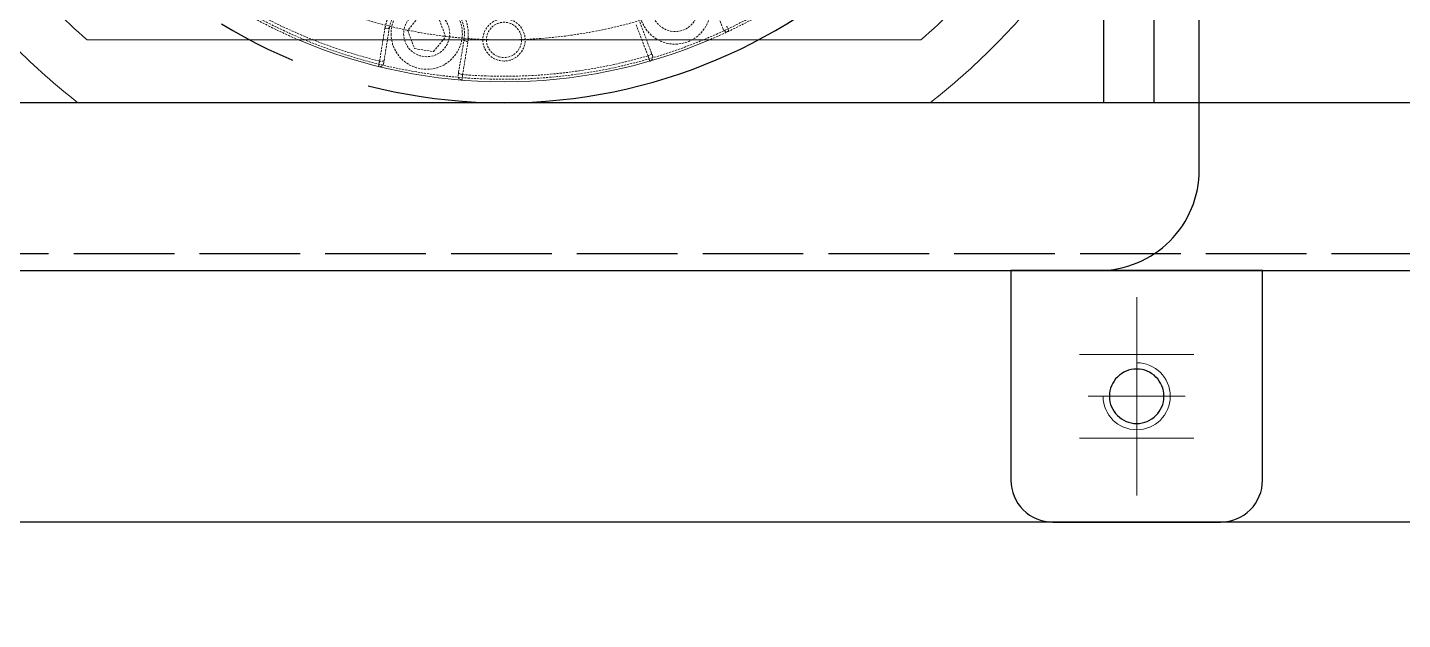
# Model space of a CAD drawing. Header units: millimetres. Extents: x 845401 to 948039, y 511594 to 550263.
# Drawn here: x 918829 to 918992.9, y 544425.2 to 544495.8 of the extents above; entities that cross this region are included whole.
import ezdxf

# ---------------------------------------------------------------- set-up
doc = ezdxf.new("R2010")
doc.units = ezdxf.units.MM
for name, pattern in [('ACAD_ISO02W100', [15, 12, -3]), ('CENTER', [0]), ('CENTER1', [28, 25, -1, 1, -1]), ('CENTER2', [28.575, 19.05, -3.175, 3.175, -3.175]), ('HIDDEN', [0.375, 0.25, -0.125])]:
    doc.linetypes.add(name, pattern=pattern)
for name, color, linetype, lineweight in [('中心线', 1, 'CENTER', 9), ('粗实线', 7, 'Continuous', 30), ('细实线', 2, 'Continuous', 18)]:
    doc.layers.add(name, color=color, linetype=linetype, lineweight=lineweight)
doc.layers.add('虚线', color=4, linetype='ACAD_ISO02W100')

# ---------------------------------------------------------------- blocks, each defined once
blk = doc.blocks.new('G$CA5872210')
at = {"color": 0, "linetype": 'ByBlock', "lineweight": -2}
blk.add_line((404.96, 0, 0), (860, 0, 0), dxfattribs=at)
at = {"elevation": 0}
blk.add_lwpolyline([(514.49, 200), (660.49, 200, -0.414214), (672.49, 188), (672.49, 42, -0.414214), (660.49, 30), (514.49, 30, -0.414214), (502.49, 42), (502.49, 188, -0.414214)], format="xyb", close=True, dxfattribs=at)
at = {"layer": '中心线', "color": 1, "linetype": 'CENTER2', "ltscale": 8}
for p, q in [((509.96, 20.77, 0), (509.96, 9.23, 0)), ((515.73, 15, 0), (504.19, 15, 0))]:
    blk.add_line(p, q, dxfattribs=at)
at = {"layer": '粗实线', "linetype": 'CENTER1'}
blk.add_circle((509.96, 15, 0), 3.25, dxfattribs=at)
at = {"layer": '细实线', "linetype": 'CENTER1'}
blk.add_arc((509.96, 15, 0), 4, 90, 0, dxfattribs=at)
blk = doc.blocks.new('G$C38AF2219')
blk.add_line((43.74, 130), (43.74, 0))
blk.add_lwpolyline([(-1.26, 130), (-1.26, 0), (233.74, 0, 0.414214), (238.74, 5), (238.74, 125, 0.414214), (233.74, 130)], format="xyb", close=True)
at = {"color": 1, "linetype": 'CENTER2', "ltscale": 3}
blk.add_circle((121.23, 65), 65, dxfattribs=at)
at = {"layer": '虚线'}
blk.add_line((49.74, 130), (49.74, 0), dxfattribs=at)
blk = doc.blocks.new('G$C8E2105F7')
at = {"color": 7, "linetype": 'HIDDEN', "lineweight": 0}
for p, q in [((38.88, 8.81), (40.4, 12.83)), ((71.96, 7.88), (72.77, 10.02)), ((75.04, 10.39), (76.49, 8.61)), ((48.82, 9.64), (47.29, 5.62)), ((47.83, 5.59), (49.24, 9.3)), ((76.49, 8.61), (75.67, 6.47)), ((78.67, 8.97), (79.35, 4.72)), ((79.84, 4.96), (79.2, 8.88)), ((69.3, 7.27), (69.94, 3.36)), ((70.47, 3.28), (69.78, 7.52)), ((73.41, 6.1), (71.96, 7.88)), ((75.67, 6.47), (73.41, 6.1))]:
    blk.add_line(p, q, dxfattribs=at)
at = {"color": 7, "linetype": 'Continuous', "lineweight": 15}
for p, q in [((114.7, 7.5), (15.3, 7.5)), ((115.81, 0), (14.19, 0))]:
    blk.add_line(p, q, dxfattribs=at)
at = {"color": 7, "linetype": 'HIDDEN', "lineweight": 0, "flags": 128}
for points in [[(78.67, 8.97), (78.68, 8.93), (78.71, 8.91), (78.77, 8.89), (78.83, 8.87), (78.92, 8.86), (79.01, 8.86), (79.1, 8.87), (79.2, 8.88)], [(69.3, 7.27), (69.4, 7.29), (69.49, 7.31), (69.58, 7.34), (69.65, 7.38), (69.71, 7.41), (69.75, 7.45), (69.78, 7.49), (69.78, 7.52)], [(47.41, 5.93), (47.41, 5.9), (47.42, 5.85), (47.46, 5.81), (47.51, 5.76), (47.57, 5.72), (47.65, 5.67), (47.74, 5.63), (47.83, 5.59)], [(79.3, 5.05), (79.32, 5.02), (79.35, 4.99), (79.4, 4.97), (79.47, 4.95), (79.55, 4.95), (79.64, 4.94), (79.74, 4.95), (79.84, 4.96)], [(69.94, 3.36), (70.04, 3.37), (70.13, 3.4), (70.21, 3.43), (70.29, 3.46), (70.35, 3.5), (70.39, 3.53), (70.41, 3.57), (70.42, 3.61)]]:
    blk.add_lwpolyline(points, dxfattribs=at)
at = {"color": 7, "linetype": 'HIDDEN', "lineweight": 0}
for centre, radius in [((65, 65), 62.2), ((44.61, 11.24), 4.25), ((44.61, 11.24), 2.75), ((74.22, 8.24), 4.25), ((65, 7.5), 2.52), ((74.22, 8.24), 2.75), ((65, 7.5), 2.1)]:
    blk.add_circle(centre, radius, dxfattribs=at)
for centre, radius, start, end in [((65, 65), 57.5, 180, 270), ((65, 65), 57.5, 270, 0), ((65, 65), 62.5, 228.364, 246.9261), ((65, 65), 62.5, 293.0739, 311.636), ((65, 65), 61.84, 283.8811, 304.5803), ((74.22, 8.24), 4.5, 9.2307, 189.2307), ((38.41, 8.99), 0.5, 244.6051, 339.2307), ((47.76, 5.44), 0.5, 159.2307, 253.8564), ((65, 65), 61.84, 253.8811, 274.5803), ((69.98, 3.2), 0.5, 274.6051, 9.2307), ((79.85, 4.8), 0.5, 189.2307, 283.8564)]:
    blk.add_arc(centre, radius, start, end, dxfattribs=at)
at = {"color": 7, "linetype": 'Continuous', "lineweight": 15}
for radius, start, end in [(76, 220.8365, 229.1635), (76, 310.8365, 319.1635), (82.5, 218.0123, 231.9877), (82.5, 308.0123, 321.9877), (62.5, 246.9261, 293.0739)]:
    blk.add_arc((65, 65), radius, start, end, dxfattribs=at)
at = {"color": 7, "linetype": 'HIDDEN', "lineweight": 0}
for points, knots in [([(73.45, 13.01), (73.12, 12.94), (72.46, 12.79), (71.55, 12.32), (70.76, 11.71), (69.9, 10.71), (69.2, 9.19), (69.27, 7.91), (69.3, 7.27)], [0, 0, 0, 0, 0.125237, 0.250168, 0.375663, 0.500868, 0.750351, 1, 1, 1, 1]), ([(79.2, 8.88), (79.13, 9.19), (79, 9.82), (78.57, 10.68), (77.99, 11.46), (77.27, 12.11), (76.42, 12.63), (75.47, 12.96), (74.46, 13.12), (73.79, 13.05), (73.45, 13.01)], [0, 0, 0, 0, 0.12499, 0.250186, 0.374901, 0.500203, 0.624708, 0.750087, 0.87467, 1, 1, 1, 1]), ([(38.45, 9.15), (38.41, 9.05), (38.34, 8.87), (38.25, 8.68), (38.21, 8.56), (38.2, 8.55), (38.2, 8.54)], [0, 0, 0, 0, 0.276143, 0.534871, 0.776152, 1, 1, 1, 1]), ([(47.62, 4.96), (47.62, 4.97), (47.63, 4.99), (47.67, 5.11), (47.74, 5.3), (47.8, 5.49), (47.83, 5.59)], [0, 0, 0, 0, 0.223847, 0.465132, 0.723854, 1, 1, 1, 1]), ([(79.97, 4.32), (79.97, 4.33), (79.96, 4.34), (79.94, 4.47), (79.9, 4.67), (79.86, 4.86), (79.84, 4.96)], [0, 0, 0, 0, 0.223848, 0.465132, 0.72386, 1, 1, 1, 1]), ([(69.94, 3.36), (69.95, 3.25), (69.97, 3.06), (70, 2.85), (70.02, 2.72), (70.02, 2.71), (70.02, 2.7)], [0, 0, 0, 0, 0.276143, 0.534867, 0.776152, 1, 1, 1, 1])]:
    blk.add_open_spline(points, degree=3, knots=knots, dxfattribs=at)
blk = doc.blocks.new('G$CC2028689')
at = {"elevation": 0}
blk.add_lwpolyline([(40.01, 21.96), (24.97, 1.99, -0.414214), (17.97, 1.01), (1.99, 13.04, -0.414214), (1.01, 20.04), (16.05, 40.01)], format="xyb", close=True, dxfattribs=at)
at = {"layer": '中心线', "ltscale": 4}
for p, q in [((26.11, 28.45, 0), (17.9, 17.56, 0)), ((27.45, 18.9, 0), (16.56, 27.1, 0)), ((23.1, 24.45, 0), (14.9, 13.57, 0)), ((11.89, 9.57, 0), (20.09, 20.46, 0))]:
    blk.add_line(p, q, dxfattribs=at)
at = {"layer": '中心线', "ltscale": 4, "elevation": 0}
blk.add_lwpolyline([(21.43, 10.91), (10.55, 19.12)], close=True, dxfattribs=at)
blk = doc.blocks.new('G$CCFD12ACE')
blk.add_line((1087.48, 30.01, 0), (412.52, 30.01, 0))
at = {"layer": '虚线'}
blk.add_line((1086.71, 32.01, 0), (413.28, 32.01, 0), dxfattribs=at)
at = {"color": 0, "rotation": 36.99400321478492}
blk.add_blockref('G$CC2028689', (506.21, -11.62, 0), dxfattribs=at)
blk = doc.blocks.new('A$C970d5efb')
at = {"xscale": -1}
for name, p in [('G$CA5872210', (1500, 253, -0.5)), ('G$C38AF2219', (1035.83, 303, -0.5))]:
    blk.add_blockref(name, p, dxfattribs=at)
at = {"color": 0, "xscale": -1}
for name, p in [('G$CCFD12ACE', (1500, 253, -0.5)), ('G$C8E2105F7', (979.6, 303, -0.5))]:
    blk.add_blockref(name, p, dxfattribs=at)

msp = doc.modelspace()

# ---------------------------------------------------------------- block references
at = {"color": 0, "linetype": 'ByBlock', "lineweight": -2}
msp.add_blockref('A$C970d5efb', (917971.19, 544183.81, 0.5), dxfattribs=at)

doc.saveas('drawing.dxf')
